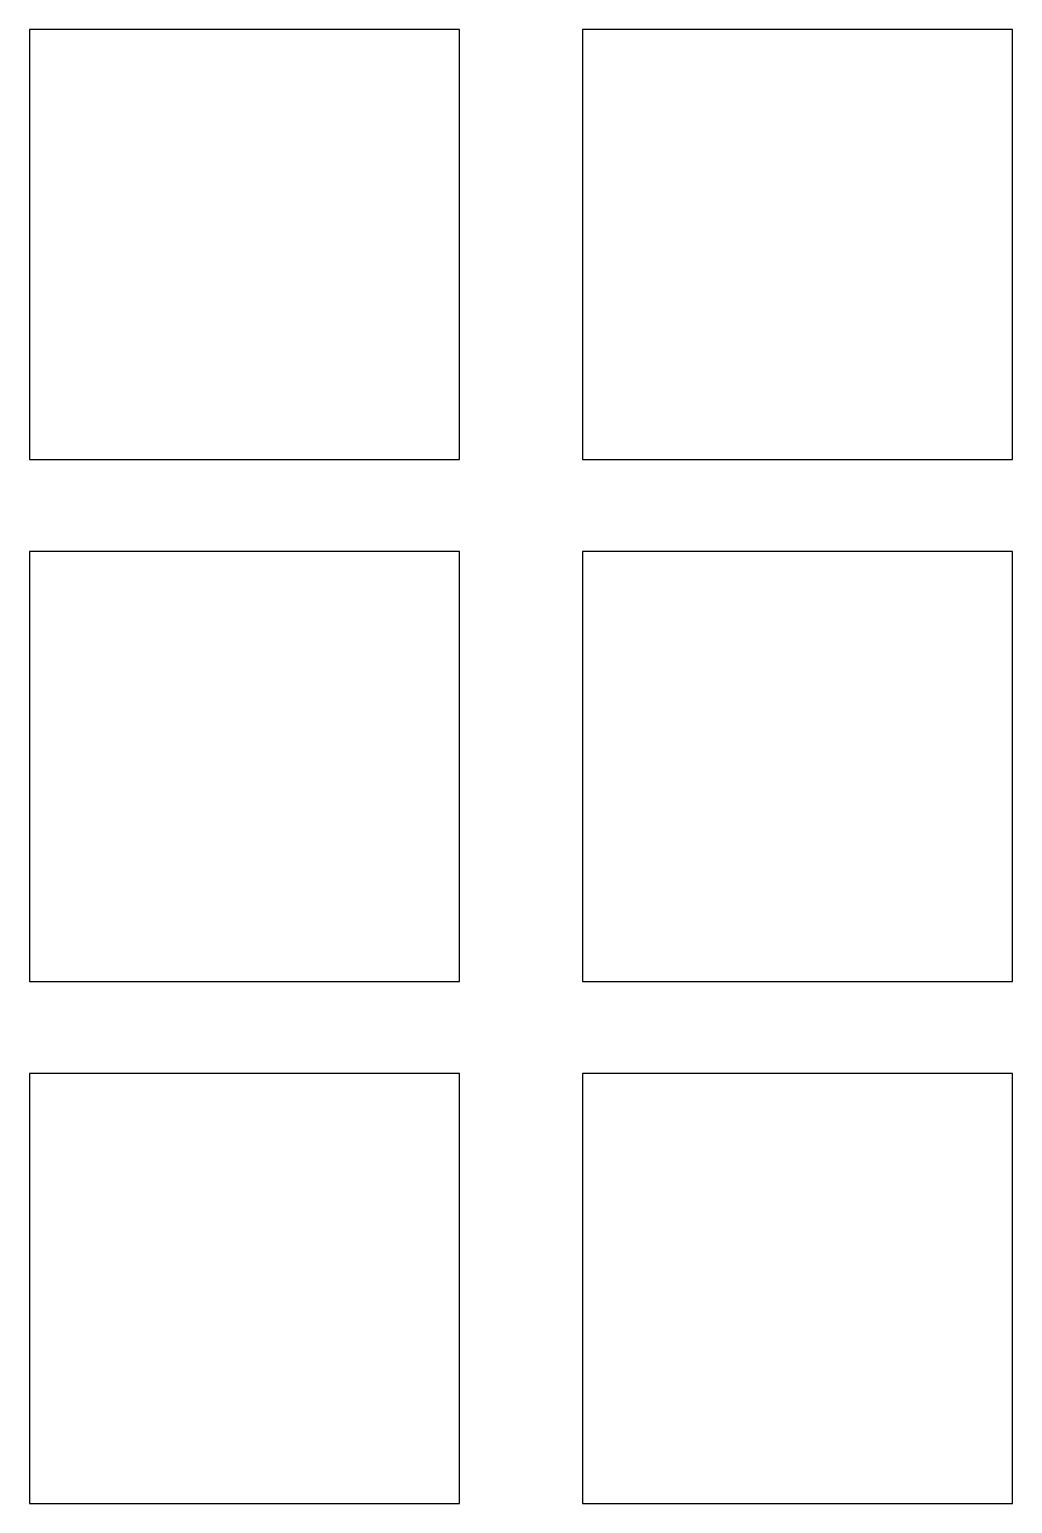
# Model space of a CAD drawing. Header units: millimetres. Extents: x -7 to 25, y -7 to 41.
import ezdxf

# ---------------------------------------------------------------- set-up
doc = ezdxf.new("R2010")
doc.units = ezdxf.units.MM

msp = doc.modelspace()

# ---------------------------------------------------------------- linework, layer by layer
for p, q in [((7, 41), (-7, 41)), ((-7, 41), (-7, 27)), ((7, 27), (7, 41)), ((25, 41), (11, 41)), ((11, 41), (11, 27)), ((25, 27), (25, 41)), ((-7, 27), (7, 27)), ((11, 27), (25, 27)), ((7, 24), (-7, 24)), ((-7, 24), (-7, 10)), ((7, 10), (7, 24)), ((25, 24), (11, 24)), ((11, 24), (11, 10)), ((25, 10), (25, 24)), ((-7, 10), (7, 10)), ((11, 10), (25, 10)), ((7, 7), (-7, 7)), ((-7, 7), (-7, -7)), ((7, -7), (7, 7)), ((25, 7), (11, 7)), ((11, 7), (11, -7)), ((25, -7), (25, 7)), ((-7, -7), (7, -7)), ((11, -7), (25, -7))]:
    msp.add_line(p, q)

doc.saveas('drawing.dxf')
